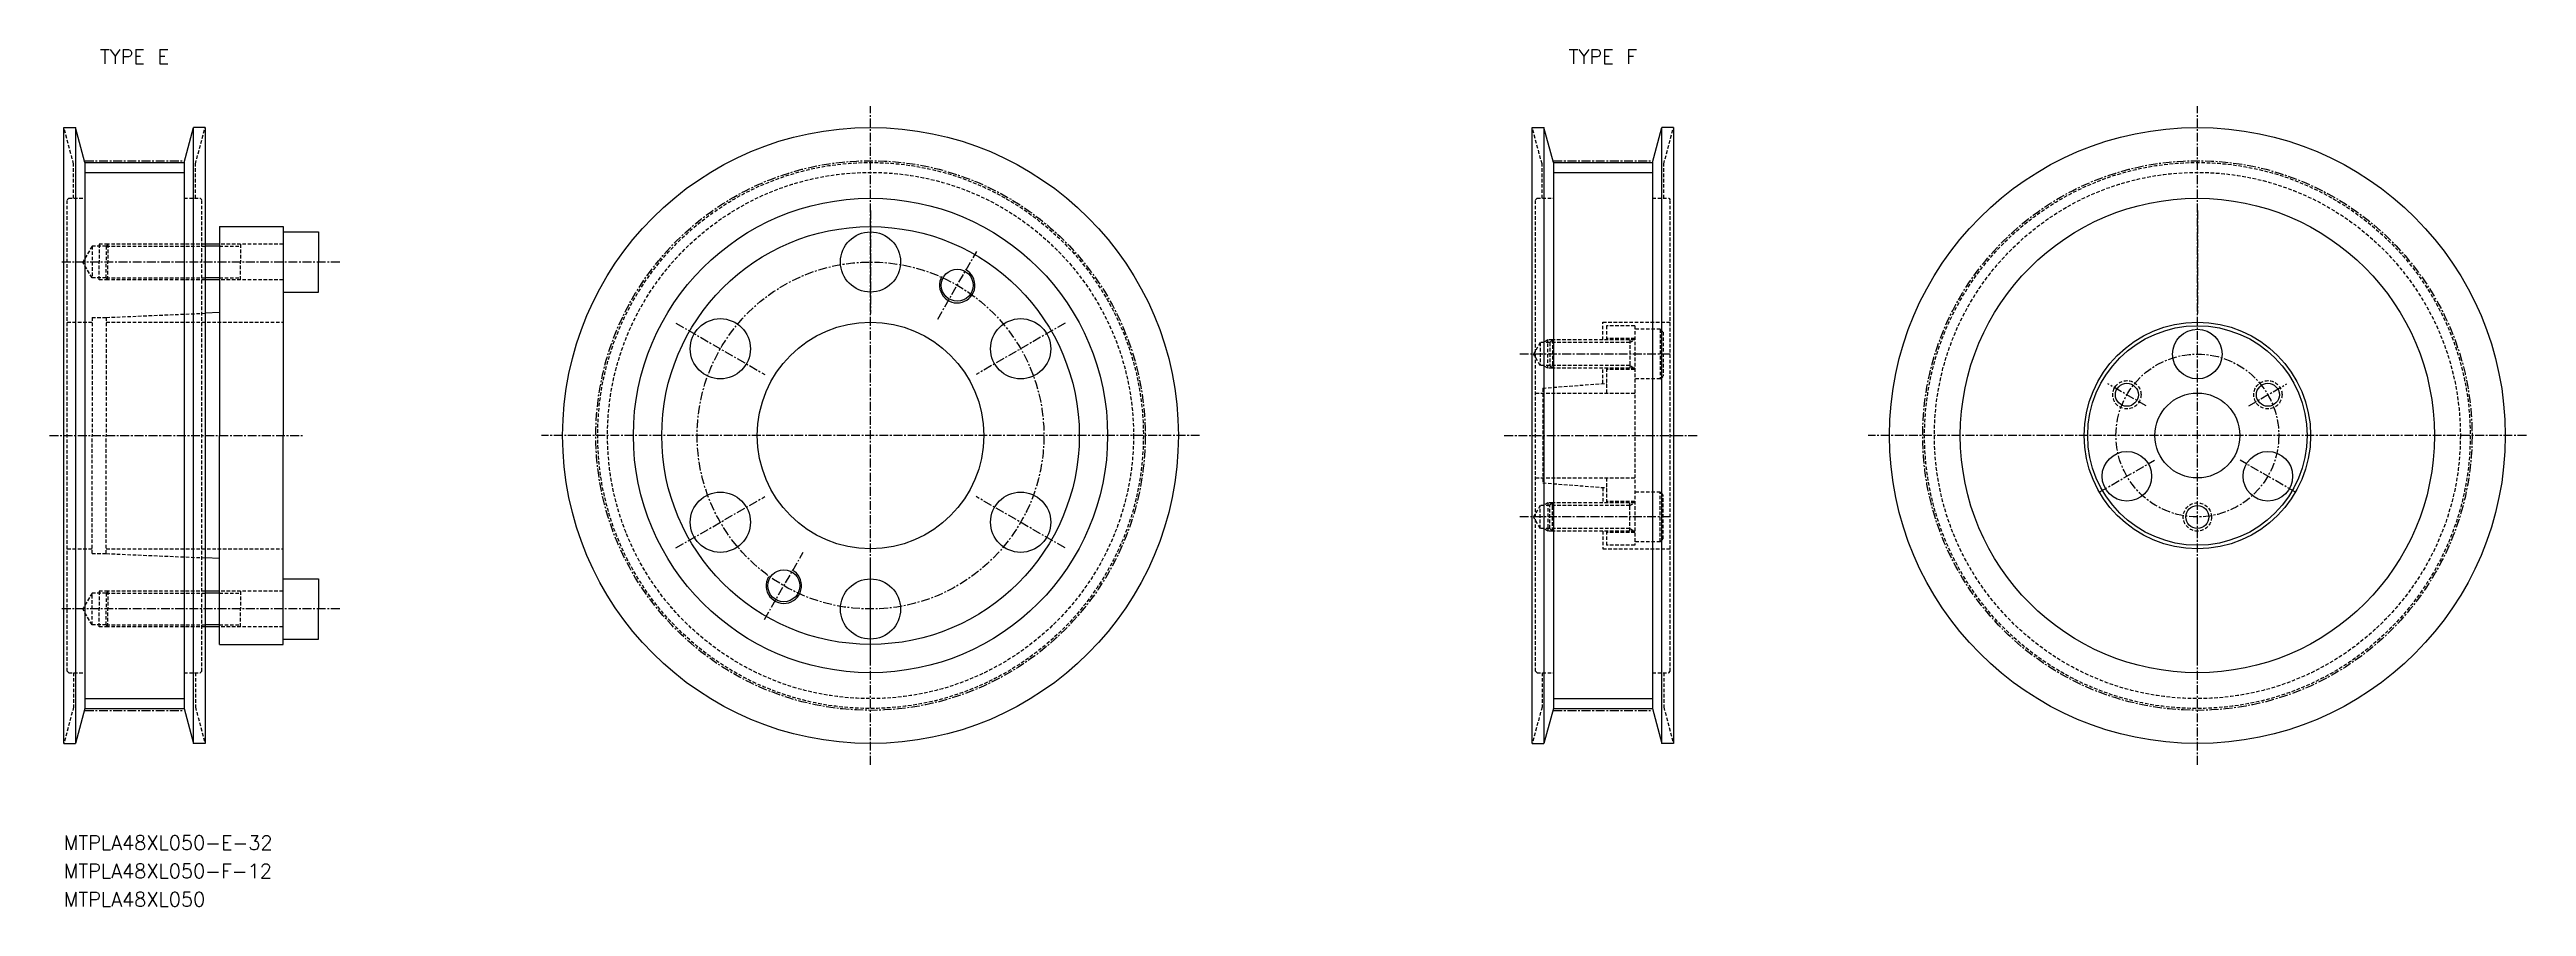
# Model space of a CAD drawing. Extents: x -13 to 337, y 45 to 166.
import ezdxf
from ezdxf.enums import TextEntityAlignment as Align

# ---------------------------------------------------------------- set-up
doc = ezdxf.new("R2010")
doc.units = 0
doc.linetypes.add('CENTER', pattern=[2, 1.25, -0.25, 0.25, -0.25])
doc.linetypes.add('DASHED', pattern=[0.75, 0.5, -0.25])
doc.layers.get('0').update_dxf_attribs({"linetype": 'CONTINUOUS'})
doc.layers.add('CENTER', color=1, linetype='CENTER')
doc.styles.add('MISUMI', font='txt.shx')

msp = doc.modelspace()

# ---------------------------------------------------------------- linework, layer by layer
at = {"color": 7, "linetype": 'CONTINUOUS'}
for p, q in [((-10.7, 155.1), (-9.05, 155.1)), ((-10.7, 68.1), (-10.7, 155.1)), ((-7.72, 150.15), (-9.05, 155.1)), ((-9.05, 155.1), (-9.05, 68.1)), ((6.28, 150.15), (7.6, 155.1)), ((9.26, 155.1), (7.6, 155.1)), ((7.6, 68.1), (7.6, 155.1)), ((9.26, 155.1), (9.26, 68.1)), ((196.78, 155.1), (198.43, 155.1)), ((196.78, 68.1), (196.78, 155.1)), ((199.76, 150.15), (198.43, 155.1)), ((198.43, 155.1), (198.43, 68.1)), ((213.76, 150.15), (215.08, 155.1)), ((216.74, 155.1), (215.08, 155.1)), ((215.08, 68.1), (215.08, 155.1)), ((216.74, 155.1), (216.74, 68.1)), ((-7.72, 150.15), (-7.72, 73.04)), ((-7.72, 150.15), (6.28, 150.15)), ((6.28, 150.15), (6.28, 73.04)), ((199.76, 150.15), (199.76, 73.04)), ((199.76, 150.15), (213.76, 150.15)), ((213.76, 150.15), (213.76, 73.04)), ((11.28, 141.1), (20.28, 141.1)), ((11.28, 141.1), (11.28, 138.6)), ((20.28, 141.1), (20.28, 140.35)), ((20.28, 140.35), (20.28, 131.85)), ((20.28, 140.35), (25.28, 140.35)), ((25.28, 140.35), (25.28, 136.1)), ((11.28, 138.6), (9.26, 138.6)), ((11.28, 138.6), (11.28, 133.6)), ((11.28, 133.6), (9.26, 133.6)), ((11.28, 133.6), (11.28, 128.95)), ((25.28, 131.85), (25.28, 136.1)), ((20.28, 131.85), (20.28, 111.6)), ((20.28, 131.85), (25.28, 131.85)), ((11.28, 128.95), (9.26, 128.86)), ((11.28, 128.95), (11.28, 111.6)), ((11.28, 94.25), (11.28, 111.6)), ((20.28, 91.35), (20.28, 111.6)), ((11.28, 94.25), (9.26, 94.33)), ((11.28, 89.6), (11.28, 94.25)), ((20.28, 82.85), (20.28, 91.35)), ((20.28, 91.35), (25.28, 91.35)), ((25.28, 91.35), (25.28, 87.1)), ((11.28, 89.6), (9.26, 89.6)), ((11.28, 84.6), (11.28, 89.6)), ((11.28, 84.6), (9.26, 84.6)), ((11.28, 82.1), (11.28, 84.6)), ((25.28, 82.85), (25.28, 87.1)), ((11.28, 82.1), (20.28, 82.1)), ((20.28, 82.85), (25.28, 82.85)), ((20.28, 82.1), (20.28, 82.85)), ((-7.72, 73.04), (-9.05, 68.1)), ((-7.72, 73.04), (6.28, 73.04)), ((6.28, 73.04), (7.6, 68.1)), ((199.76, 73.04), (198.43, 68.1)), ((199.76, 73.04), (213.76, 73.04)), ((213.76, 73.04), (215.08, 68.1)), ((-10.7, 68.1), (-9.05, 68.1)), ((9.26, 68.1), (7.6, 68.1)), ((196.78, 68.1), (198.43, 68.1)), ((216.74, 68.1), (215.08, 68.1))]:
    msp.add_line(p, q, dxfattribs=at)
at = {"color": 3, "linetype": 'DASHED'}
for p, q in [((-9.32, 149.94), (-10.7, 155.1)), ((7.88, 149.94), (9.26, 155.1)), ((198.16, 149.94), (196.78, 155.1)), ((215.36, 149.94), (216.74, 155.1)), ((-9.32, 145.1), (-9.32, 149.94)), ((7.88, 145.1), (7.88, 149.94)), ((198.16, 145.1), (198.16, 149.94)), ((215.36, 145.1), (215.36, 149.94)), ((-10.02, 145.1), (-10.22, 144.9)), ((-10.22, 78.3), (-10.22, 144.9)), ((-10.02, 145.1), (-7.72, 145.1)), ((6.28, 145.1), (8.58, 145.1)), ((8.58, 145.1), (8.78, 144.9)), ((8.78, 78.3), (8.78, 144.9)), ((197.46, 145.1), (197.26, 144.9)), ((197.26, 78.3), (197.26, 144.9)), ((197.46, 145.1), (199.76, 145.1)), ((213.76, 145.1), (216.06, 145.1)), ((216.06, 145.1), (216.26, 144.9)), ((216.26, 78.3), (216.26, 144.9)), ((-6.72, 138.35), (-8.02, 136.1)), ((-6.72, 138.35), (-6.72, 133.85)), ((-4.72, 138.35), (-6.72, 138.35)), ((-5.72, 138.6), (-5.72, 136.1)), ((-4.47, 138.6), (-5.72, 138.6)), ((-4.47, 138.6), (-4.72, 138.35)), ((-4.72, 138.35), (9.26, 138.35)), ((-4.72, 138.35), (-4.72, 136.1)), ((9.26, 138.6), (-4.47, 138.6)), ((-4.47, 138.6), (-4.47, 136.1)), ((20.28, 138.6), (11.28, 138.6)), ((11.28, 138.35), (14.28, 138.35)), ((14.28, 138.6), (14.28, 136.1)), ((-6.72, 133.85), (-8.02, 136.1)), ((-4.72, 133.85), (-6.72, 133.85)), ((-5.72, 133.6), (-5.72, 136.1)), ((-4.47, 133.6), (-5.72, 133.6)), ((-4.72, 133.85), (-4.72, 136.1)), ((-4.72, 133.85), (9.26, 133.85)), ((-4.47, 133.6), (-4.72, 133.85)), ((-4.47, 133.6), (-4.47, 136.1)), ((9.26, 133.6), (-4.47, 133.6)), ((11.28, 133.85), (14.28, 133.85)), ((20.28, 133.6), (11.28, 133.6)), ((14.28, 133.6), (14.28, 136.1)), ((-10.22, 127.6), (-6.72, 127.6)), ((-6.72, 128.27), (-6.72, 111.6)), ((-6.72, 128.27), (-4.72, 128.27)), ((-4.72, 128.27), (9.26, 128.86)), ((-4.72, 128.27), (-4.72, 111.6)), ((-4.72, 127.6), (20.28, 127.6)), ((206.76, 127.6), (216.26, 127.6)), ((206.76, 125.1), (206.76, 127.6)), ((211.26, 127.1), (207.26, 127.1)), ((207.26, 127.1), (207.26, 125.1)), ((211.26, 127.1), (211.26, 96.1)), ((214.86, 126.6), (211.26, 126.6)), ((214.86, 126.6), (214.86, 119.6)), ((214.86, 126.6), (215.26, 126.2)), ((215.26, 126.2), (215.26, 120)), ((197.9, 124.72), (196.96, 123.1)), ((197.9, 121.48), (196.96, 123.1)), ((197.9, 124.72), (197.9, 121.48)), ((199.26, 124.72), (197.9, 124.72)), ((199, 125.1), (198.35, 124.72)), ((199, 121.1), (199, 125.1)), ((199.64, 125.1), (199, 125.1)), ((199.26, 124.72), (199.64, 125.1)), ((210.56, 124.72), (199.26, 124.72)), ((199.26, 124.72), (199.26, 121.48)), ((211.26, 125.1), (199.64, 125.1)), ((199.64, 125.1), (199.64, 121.1)), ((211.26, 125.3), (207.26, 125.3)), ((210.56, 125.1), (210.56, 121.1)), ((210.56, 124.72), (211.21, 125.1)), ((199.26, 121.48), (197.9, 121.48)), ((199, 121.1), (198.35, 121.48)), ((199.64, 121.1), (199, 121.1)), ((210.56, 121.48), (199.26, 121.48)), ((199.64, 121.1), (199.26, 121.48)), ((211.26, 121.1), (199.64, 121.1)), ((206.76, 118.94), (206.76, 121.1)), ((207.26, 121.1), (207.26, 117.6)), ((211.26, 120.9), (207.26, 120.9)), ((210.56, 121.48), (211.21, 121.1)), ((214.86, 119.6), (211.26, 119.6)), ((214.86, 119.6), (215.26, 120)), ((197.26, 117.6), (211.26, 117.6)), ((198.26, 118.29), (207.26, 118.97)), ((198.26, 118.29), (198.26, 104.91)), ((-6.72, 94.92), (-6.72, 111.6)), ((-4.72, 94.92), (-4.72, 111.6)), ((197.26, 105.6), (211.26, 105.6)), ((207.26, 105.6), (207.26, 102.1)), ((197.9, 101.72), (196.96, 100.1)), ((197.9, 98.48), (197.9, 101.72)), ((199.26, 101.72), (197.9, 101.72)), ((198.26, 104.91), (207.26, 104.22)), ((199, 102.1), (198.35, 101.72)), ((199, 102.1), (199, 98.1)), ((199.64, 102.1), (199, 102.1)), ((199.64, 102.1), (199.26, 101.72)), ((210.56, 101.72), (199.26, 101.72)), ((199.26, 98.48), (199.26, 101.72)), ((211.26, 102.1), (199.64, 102.1)), ((199.64, 98.1), (199.64, 102.1)), ((206.76, 104.26), (206.76, 102.1)), ((211.26, 102.3), (207.26, 102.3)), ((210.56, 98.1), (210.56, 102.1)), ((210.56, 101.72), (211.21, 102.1)), ((214.86, 103.6), (211.26, 103.6)), ((214.86, 96.6), (214.86, 103.6)), ((214.86, 103.6), (215.26, 103.2)), ((215.26, 97), (215.26, 103.2)), ((197.9, 98.48), (196.96, 100.1)), ((199.26, 98.48), (197.9, 98.48)), ((199, 98.1), (198.35, 98.48)), ((199.64, 98.1), (199, 98.1)), ((210.56, 98.48), (199.26, 98.48)), ((199.26, 98.48), (199.64, 98.1)), ((211.26, 98.1), (199.64, 98.1)), ((206.76, 98.1), (206.76, 95.6)), ((207.26, 98.1), (207.26, 96.1)), ((210.56, 98.48), (211.21, 98.1)), ((-10.22, 95.6), (-6.72, 95.6)), ((-6.72, 94.92), (-4.72, 94.92)), ((-4.72, 95.6), (20.28, 95.6)), ((-4.72, 94.92), (9.26, 94.33)), ((206.76, 95.6), (216.26, 95.6)), ((211.26, 97.9), (207.26, 97.9)), ((211.26, 96.1), (207.26, 96.1)), ((214.86, 96.6), (211.26, 96.6)), ((214.86, 96.6), (215.26, 97)), ((-6.72, 89.35), (-8.02, 87.1)), ((-6.72, 84.85), (-6.72, 89.35)), ((-4.72, 89.35), (-6.72, 89.35)), ((-5.72, 89.6), (-5.72, 87.1)), ((-4.47, 89.6), (-5.72, 89.6)), ((-4.47, 89.6), (-4.72, 89.35)), ((-4.72, 89.35), (9.26, 89.35)), ((-4.72, 89.35), (-4.72, 87.1)), ((9.26, 89.6), (-4.47, 89.6)), ((-4.47, 89.6), (-4.47, 87.1)), ((20.28, 89.6), (11.28, 89.6)), ((11.28, 89.35), (14.28, 89.35)), ((14.28, 89.6), (14.28, 87.1)), ((-6.72, 84.85), (-8.02, 87.1)), ((-4.72, 84.85), (-6.72, 84.85)), ((-5.72, 84.6), (-5.72, 87.1)), ((-4.47, 84.6), (-5.72, 84.6)), ((-4.72, 84.85), (-4.72, 87.1)), ((-4.72, 84.85), (9.26, 84.85)), ((-4.47, 84.6), (-4.72, 84.85)), ((-4.47, 84.6), (-4.47, 87.1)), ((9.26, 84.6), (-4.47, 84.6)), ((11.28, 84.85), (14.28, 84.85)), ((20.28, 84.6), (11.28, 84.6)), ((14.28, 84.6), (14.28, 87.1)), ((-10.02, 78.1), (-10.22, 78.3)), ((-10.02, 78.1), (-7.72, 78.1)), ((-9.32, 78.1), (-9.32, 73.25)), ((6.28, 78.1), (8.58, 78.1)), ((7.88, 78.1), (7.88, 73.25)), ((8.58, 78.1), (8.78, 78.3)), ((197.46, 78.1), (197.26, 78.3)), ((197.46, 78.1), (199.76, 78.1)), ((198.16, 78.1), (198.16, 73.25)), ((213.76, 78.1), (216.06, 78.1)), ((215.36, 78.1), (215.36, 73.25)), ((216.06, 78.1), (216.26, 78.3)), ((-9.32, 73.25), (-10.7, 68.1)), ((7.88, 73.25), (9.26, 68.1)), ((198.16, 73.25), (196.78, 68.1)), ((215.36, 73.25), (216.74, 68.1))]:
    msp.add_line(p, q, dxfattribs=at)
at = {"color": 3, "linetype": 'CONTINUOUS'}
for p, q in [((-7.72, 148.75), (6.28, 148.75)), ((199.76, 148.75), (213.76, 148.75)), ((-7.72, 74.44), (6.28, 74.44)), ((199.76, 74.44), (213.76, 74.44))]:
    msp.add_line(p, q, dxfattribs=at)
at = {"color": 3}
for p, q in [((11.28, 138.35), (9.26, 138.35)), ((11.28, 133.85), (9.26, 133.85)), ((11.28, 89.35), (9.26, 89.35)), ((11.28, 84.85), (9.26, 84.85))]:
    msp.add_line(p, q, dxfattribs=at)
at = {"color": 7, "linetype": 'CONTINUOUS'}
for centre, radius in [((103.28, 111.6), 43.5), ((290.76, 111.6), 43.5), ((103.28, 111.6), 33.5), ((290.76, 111.6), 33.5), ((103.28, 111.6), 29.5), ((103.28, 111.6), 29.5), ((103.28, 136.1), 4.25), ((115.53, 132.82), 2.25), ((82.06, 123.85), 4.25), ((103.28, 111.6), 16), ((124.49, 123.85), 4.25), ((290.76, 111.6), 16), ((290.76, 111.6), 15.5), ((290.76, 123.1), 3.5), ((280.8, 117.35), 1.62), ((290.76, 111.6), 6), ((300.72, 117.35), 1.62), ((280.8, 105.85), 3.5), ((300.72, 105.85), 3.5), ((82.06, 99.35), 4.25), ((124.49, 99.35), 4.25), ((290.76, 100.1), 1.62), ((91.03, 90.38), 2.25), ((103.28, 87.1), 4.25)]:
    msp.add_circle(centre, radius, dxfattribs=at)
at = {"color": 3, "linetype": 'DASHED'}
for centre, radius in [((103.28, 111.6), 38.55), ((103.28, 111.6), 37.16), ((290.76, 111.6), 38.55), ((290.76, 111.6), 37.16), ((280.8, 117.35), 2), ((300.72, 117.35), 2), ((290.76, 100.1), 2)]:
    msp.add_circle(centre, radius, dxfattribs=at)
at = {"color": 3}
for centre in [(115.53, 132.82), (91.03, 90.38)]:
    msp.add_arc(centre, 2.5, 150, 62, dxfattribs=at)
at = {"layer": 'CENTER', "color": 1, "linetype": 'CENTER'}
for p, q in [((103.28, 65.1), (103.28, 158.1)), ((290.76, 65.1), (290.76, 158.1)), ((-7.72, 150.41), (6.28, 150.41)), ((199.76, 150.41), (213.76, 150.41)), ((103.28, 143.35), (103.28, 128.85)), ((290.76, 143.35), (290.76, 128.85)), ((112.78, 128.05), (118.28, 137.58)), ((28.28, 136.1), (-11.02, 136.1)), ((75.78, 127.47), (88.34, 120.22)), ((130.77, 127.47), (118.22, 120.22)), ((216.26, 123.1), (194.96, 123.1)), ((283.51, 115.79), (278.09, 118.91)), ((298.01, 115.79), (303.42, 118.91)), ((-12.72, 111.6), (23.28, 111.6)), ((149.78, 111.6), (56.78, 111.6)), ((192.83, 111.6), (220.18, 111.6)), ((337.26, 111.6), (244.26, 111.6)), ((276.9, 103.6), (284.7, 108.1)), ((304.61, 103.6), (296.82, 108.1)), ((75.78, 95.72), (88.34, 102.97)), ((130.77, 95.72), (118.22, 102.97)), ((216.26, 100.1), (194.96, 100.1)), ((88.28, 85.62), (93.78, 95.14)), ((103.28, 79.85), (103.28, 94.35)), ((290.76, 79.85), (290.76, 94.35)), ((28.28, 87.1), (-11.02, 87.1)), ((-7.72, 72.79), (6.28, 72.79)), ((199.76, 72.79), (213.76, 72.79))]:
    msp.add_line(p, q, dxfattribs=at)
for centre, radius in [((103.28, 111.6), 38.81), ((290.76, 111.6), 38.81), ((103.28, 111.6), 24.5), ((290.76, 111.6), 11.5)]:
    msp.add_circle(centre, radius, dxfattribs=at)

# ---------------------------------------------------------------- texts
at = {"color": 7, "linetype": 'CONTINUOUS', "style": 'MISUMI'}
for s, p in [('TYPE E', (-0.72, 165.1)), ('TYPE F', (206.76, 165.1))]:
    msp.add_text(s, height=2, dxfattribs=at).set_placement(p, align=Align.MIDDLE_CENTER)
for s, p in [('MTPLA48XL050-E-32', (-10.7, 53.1)), ('MTPLA48XL050-F-12', (-10.7, 49.1)), ('MTPLA48XL050', (-10.7, 45.1))]:
    msp.add_text(s, height=2, dxfattribs=at).set_placement(p)

doc.saveas('drawing.dxf')
